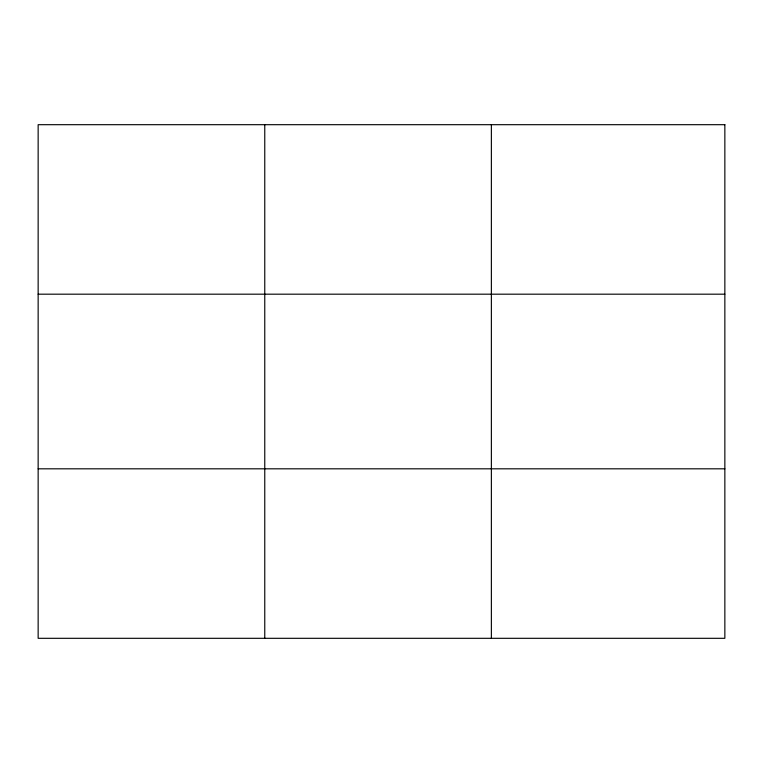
<?xml version="1.0" encoding="UTF-8"?>
<svg xmlns="http://www.w3.org/2000/svg" width="763" height="763" viewBox="0 0 763 763"><rect width="100%" height="100%" fill="white"/><g stroke="black" fill="none" stroke-linecap="round" stroke-linejoin="round"><path stroke-width="1.14" d="M264.761 124.693L264.761 638.307M491.372 124.693L491.372 638.307M38.15 294.184L724.85 294.184M38.15 468.816L724.85 468.816M724.85 124.693L724.85 638.307L38.15 638.307L38.15 124.693L724.85 124.693"/></g></svg>
